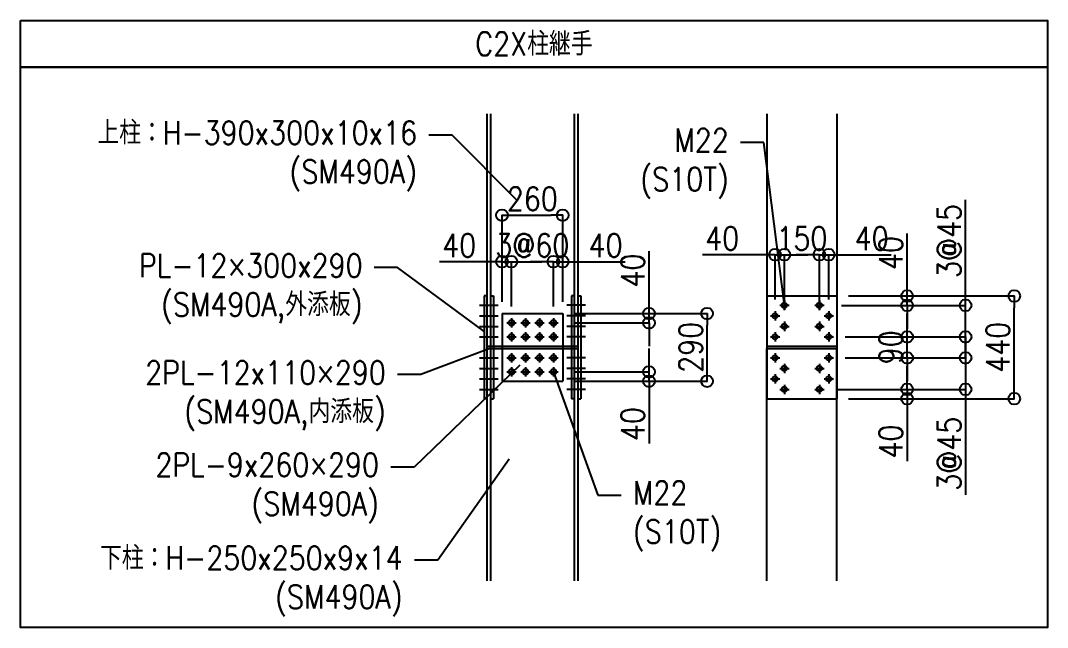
# Model space of a CAD drawing. Extents: x -668440 to 1010955, y -1678500 to 210463.
# Drawn here: x -457957 to -413957, y -660448 to -634448 of the extents above; entities that cross this region are included whole.
import ezdxf
from ezdxf import colors
from ezdxf.entities.mleader import LeaderData, LeaderLine
from ezdxf.enums import TextEntityAlignment as Align
from ezdxf.math import Vec2, Vec3

# ---------------------------------------------------------------- set-up
doc = ezdxf.new("R2010")
doc.units = 0
doc.header["$MEASUREMENT"] = 0
doc.layers.get('0').update_dxf_attribs({"color": 3, "linetype": 'CONTINUOUS'})
doc.layers.get('Defpoints').update_dxf_attribs({"color": 251, "linetype": 'CONTINUOUS'})
for name, color, linetype in [('Sプレート', 1, 'CONTINUOUS'), ('Sプレート文字', 1, 'CONTINUOUS'), ('Sボルト', 2, 'CONTINUOUS'), ('Sボルト文字', 2, 'CONTINUOUS'), ('S母材', 4, 'CONTINUOUS'), ('寸法', 3, 'CONTINUOUS'), ('注記', 3, 'CONTINUOUS')]:
    doc.layers.add(name, color=color, linetype=linetype)
doc.styles.add('DRACAD', font='txt', dxfattribs={"width": 0.85, "bigfont": 'extfont2'})
doc.dimstyles.new('MYDIM', dxfattribs={"dimtxt": 120, "dimasz": 20, "dimexe": 1.25, "dimexo": 50, "dimgap": 50, "dimtad": 1, "dimdec": 4, "dimdsep": 46, "dimtxsty": 'DRACAD', "dimblk": 'ORIGIN', "dimcen": 2.5, "dimadec": 0, "dimazin": 0, "dimtfac": 1, "dimtdec": 4, "dimtmove": 0, "dimatfit": 3, "dimfxl": 1, "dimtolj": 1, "dimtzin": 0, "dimarcsym": 0})

# ---------------------------------------------------------------- blocks, each defined once
blk = doc.blocks.new('_ORIGIN')
at = {"color": 0, "linetype": 'ByBlock', "lineweight": -2}
blk.add_line((0, 0), (-1, 0), dxfattribs=at)
blk.add_circle((0, 0), 0.5, dxfattribs=at)
blk = doc.blocks.new('*D9985')
at = {"layer": 'Defpoints', "color": 0}
for p in [(119089.1, -556813.3), (119669.9, -556813.3), (119104.1, -556948.3)]:
    blk.add_point(p, dxfattribs=at)
at = {"layer": '寸法', "color": 0, "lineweight": -2}
for p, q in [((119669.9, -556763.3), (119669.9, -556361.6)), ((119139.1, -556813.3), (119671.2, -556813.3)), ((119669.9, -556948.3), (119669.9, -556813.3)), ((119154.1, -556948.3), (119671.2, -556948.3)), ((119669.9, -556998.3), (119669.9, -557048.3))]:
    blk.add_line(p, q, dxfattribs=at)
at = {"layer": '寸法', "color": 0, "linetype": 'ByBlock', "lineweight": -2, "xscale": 50, "yscale": 50, "zscale": 50}
for p, rotation in [((119669.9, -556813.3), 270), ((119669.9, -556948.3), 90)]:
    blk.add_blockref('_ORIGIN', p, dxfattribs=dict(at, rotation=rotation))
at = {"layer": '寸法', "color": 0, "insert": (119599.9, -556537.4), "char_height": 100, "attachment_point": 5, "rotation": 90, "style": 'DRACAD'}
blk.add_mtext('\\A1;3@45', dxfattribs=at)
blk = doc.blocks.new('*D9986')
at = {"layer": 'Defpoints', "color": 0}
for p in [(119119.1, -556773.3), (119419.8, -556773.3), (119089.1, -556813.3)]:
    blk.add_point(p, dxfattribs=at)
at = {"layer": '寸法', "color": 0, "lineweight": -2}
for p, q in [((119419.8, -556723.3), (119419.8, -556505.8)), ((119169.1, -556773.3), (119421.1, -556773.3)), ((119419.8, -556813.3), (119419.8, -556773.3)), ((119139.1, -556813.3), (119421.1, -556813.3)), ((119419.8, -556863.3), (119419.8, -556913.3))]:
    blk.add_line(p, q, dxfattribs=at)
at = {"layer": '寸法', "color": 0, "linetype": 'ByBlock', "lineweight": -2, "xscale": 50, "yscale": 50, "zscale": 50}
for p, rotation in [((119419.8, -556773.3), 270), ((119419.8, -556813.3), 90)]:
    blk.add_blockref('_ORIGIN', p, dxfattribs=dict(at, rotation=rotation))
at = {"layer": '寸法', "color": 0, "insert": (119349.8, -556589.5), "char_height": 100, "attachment_point": 5, "rotation": 90, "style": 'DRACAD'}
blk.add_mtext('\\A1;40', dxfattribs=at)
blk = doc.blocks.new('*D9987')
at = {"layer": 'Defpoints', "color": 0}
for p in [(119104.1, -556948.3), (119420.1, -556948.3), (119104.1, -557038.3)]:
    blk.add_point(p, dxfattribs=at)
at = {"layer": '寸法', "color": 0, "lineweight": -2}
for p, q in [((119420.1, -556898.3), (119420.1, -556848.3)), ((119154.1, -556948.3), (119421.4, -556948.3)), ((119420.1, -557038.3), (119420.1, -556948.3)), ((119154.1, -557038.3), (119421.4, -557038.3)), ((119420.1, -557088.3), (119420.1, -557138.3))]:
    blk.add_line(p, q, dxfattribs=at)
at = {"layer": '寸法', "color": 0, "linetype": 'ByBlock', "lineweight": -2, "xscale": 50, "yscale": 50, "zscale": 50}
for p, rotation in [((119420.1, -556948.3), 270), ((119420.1, -557038.3), 90)]:
    blk.add_blockref('_ORIGIN', p, dxfattribs=dict(at, rotation=rotation))
at = {"layer": '寸法', "color": 0, "insert": (119350.1, -556993.3), "char_height": 100, "attachment_point": 5, "rotation": 90, "style": 'DRACAD'}
blk.add_mtext('\\A1;90', dxfattribs=at)
blk = doc.blocks.new('*D9988')
at = {"layer": 'Defpoints', "color": 0}
for p in [(119119.1, -556773.3), (119878.7, -556773.3), (119119.1, -557213.3)]:
    blk.add_point(p, dxfattribs=at)
at = {"layer": '寸法', "color": 0, "lineweight": -2}
for p, q in [((119169.1, -556773.3), (119880, -556773.3)), ((119878.7, -557163.3), (119878.7, -556823.3)), ((119169.1, -557213.3), (119880, -557213.3))]:
    blk.add_line(p, q, dxfattribs=at)
at = {"layer": '寸法', "color": 0, "linetype": 'ByBlock', "lineweight": -2, "xscale": 50, "yscale": 50, "zscale": 50}
for p, rotation in [((119878.7, -556773.3), 90), ((119878.7, -557213.3), 270)]:
    blk.add_blockref('_ORIGIN', p, dxfattribs=dict(at, rotation=rotation))
at = {"layer": '寸法', "color": 0, "insert": (119808.7, -556993.3), "char_height": 100, "attachment_point": 5, "rotation": 90, "style": 'DRACAD'}
blk.add_mtext('\\A1;440', dxfattribs=at)
blk = doc.blocks.new('*D9989')
at = {"layer": 'Defpoints', "color": 0}
for p in [(119104.1, -557038.3), (119064.1, -557173.3), (119669.9, -557173.3)]:
    blk.add_point(p, dxfattribs=at)
at = {"layer": '寸法', "color": 0, "lineweight": -2}
for p, q in [((119669.9, -556988.3), (119669.9, -556938.3)), ((119154.1, -557038.3), (119671.2, -557038.3)), ((119669.9, -557038.3), (119669.9, -557173.3)), ((119114.1, -557173.3), (119671.2, -557173.3)), ((119669.9, -557223.3), (119669.9, -557624.9))]:
    blk.add_line(p, q, dxfattribs=at)
at = {"layer": '寸法', "color": 0, "linetype": 'ByBlock', "lineweight": -2, "xscale": 50, "yscale": 50, "zscale": 50}
for p, rotation in [((119669.9, -557038.3), 270), ((119669.9, -557173.3), 90)]:
    blk.add_blockref('_ORIGIN', p, dxfattribs=dict(at, rotation=rotation))
at = {"layer": '寸法', "color": 0, "insert": (119599.9, -557449.1), "char_height": 100, "attachment_point": 5, "rotation": 90, "style": 'DRACAD'}
blk.add_mtext('\\A1;3@45', dxfattribs=at)
blk = doc.blocks.new('*D9990')
at = {"layer": 'Defpoints', "color": 0}
for p in [(119064.1, -557173.3), (119119.1, -557213.3), (119419.8, -557213.3)]:
    blk.add_point(p, dxfattribs=at)
at = {"layer": '寸法', "color": 0, "lineweight": -2}
for p, q in [((119419.8, -557123.3), (119419.8, -557073.3)), ((119114.1, -557173.3), (119421.1, -557173.3)), ((119169.1, -557213.3), (119421.1, -557213.3)), ((119419.8, -557173.3), (119419.8, -557213.3)), ((119419.8, -557263.3), (119419.8, -557480.8))]:
    blk.add_line(p, q, dxfattribs=at)
at = {"layer": '寸法', "color": 0, "linetype": 'ByBlock', "lineweight": -2, "xscale": 50, "yscale": 50, "zscale": 50}
for p, rotation in [((119419.8, -557173.3), 270), ((119419.8, -557213.3), 90)]:
    blk.add_blockref('_ORIGIN', p, dxfattribs=dict(at, rotation=rotation))
at = {"layer": '寸法', "color": 0, "insert": (119349.8, -557397), "char_height": 100, "attachment_point": 5, "rotation": 90, "style": 'DRACAD'}
blk.add_mtext('\\A1;40', dxfattribs=at)
blk = doc.blocks.new('*D9991')
at = {"layer": 'Defpoints', "color": 0}
for p in [(118894.1, -556596.3), (118854.1, -556838.3), (118894.1, -556883.3)]:
    blk.add_point(p, dxfattribs=at)
at = {"layer": '寸法', "color": 0, "lineweight": -2}
for p, q in [((118804.1, -556596.3), (118543.5, -556596.3)), ((118854.1, -556788.3), (118854.1, -556595)), ((118854.1, -556596.3), (118894.1, -556596.3)), ((118894.1, -556833.3), (118894.1, -556595)), ((118944.1, -556596.3), (118994.1, -556596.3))]:
    blk.add_line(p, q, dxfattribs=at)
at = {"layer": '寸法', "color": 0, "linetype": 'ByBlock', "lineweight": -2, "xscale": 50, "yscale": 50, "zscale": 50}
blk.add_blockref('_ORIGIN', (118854.1, -556596.3), dxfattribs=at)
at = {"layer": '寸法', "color": 0, "linetype": 'ByBlock', "lineweight": -2, "xscale": 50, "yscale": 50, "zscale": 50, "rotation": 180}
blk.add_blockref('_ORIGIN', (118894.1, -556596.3), dxfattribs=at)
at = {"layer": '寸法', "color": 0, "insert": (118627.2, -556526.3), "char_height": 100, "attachment_point": 5, "style": 'DRACAD'}
blk.add_mtext('\\A1;40', dxfattribs=at)
blk = doc.blocks.new('*D9992')
at = {"layer": 'Defpoints', "color": 0}
for p in [(119044.1, -556596.3), (118894.1, -556883.3), (119044.1, -556883.3)]:
    blk.add_point(p, dxfattribs=at)
at = {"layer": '寸法', "color": 0, "lineweight": -2}
for p, q in [((118894.1, -556833.3), (118894.1, -556595)), ((118944.1, -556596.3), (118994.1, -556596.3)), ((119044.1, -556833.3), (119044.1, -556595))]:
    blk.add_line(p, q, dxfattribs=at)
at = {"layer": '寸法', "color": 0, "linetype": 'ByBlock', "lineweight": -2, "xscale": 50, "yscale": 50, "zscale": 50, "rotation": 180}
blk.add_blockref('_ORIGIN', (118894.1, -556596.3), dxfattribs=at)
at = {"layer": '寸法', "color": 0, "linetype": 'ByBlock', "lineweight": -2, "xscale": 50, "yscale": 50, "zscale": 50}
blk.add_blockref('_ORIGIN', (119044.1, -556596.3), dxfattribs=at)
at = {"layer": '寸法', "color": 0, "insert": (118969.1, -556526.3), "char_height": 100, "attachment_point": 5, "style": 'DRACAD'}
blk.add_mtext('\\A1;150', dxfattribs=at)
blk = doc.blocks.new('*D9993')
at = {"layer": 'Defpoints', "color": 0}
for p in [(119084.1, -556596.3), (119084.1, -556838.3), (119044.1, -556883.3)]:
    blk.add_point(p, dxfattribs=at)
at = {"layer": '寸法', "color": 0, "lineweight": -2}
for p, q in [((118994.1, -556596.3), (118944.1, -556596.3)), ((119044.1, -556833.3), (119044.1, -556595)), ((119044.1, -556596.3), (119084.1, -556596.3)), ((119084.1, -556788.3), (119084.1, -556595)), ((119134.1, -556596.3), (119351.6, -556596.3))]:
    blk.add_line(p, q, dxfattribs=at)
at = {"layer": '寸法', "color": 0, "linetype": 'ByBlock', "lineweight": -2, "xscale": 50, "yscale": 50, "zscale": 50}
blk.add_blockref('_ORIGIN', (119044.1, -556596.3), dxfattribs=at)
at = {"layer": '寸法', "color": 0, "linetype": 'ByBlock', "lineweight": -2, "xscale": 50, "yscale": 50, "zscale": 50, "rotation": 180}
blk.add_blockref('_ORIGIN', (119084.1, -556596.3), dxfattribs=at)
at = {"layer": '寸法', "color": 0, "insert": (119267.8, -556526.3), "char_height": 100, "attachment_point": 5, "style": 'DRACAD'}
blk.add_mtext('\\A1;40', dxfattribs=at)
blk = doc.blocks.new('*D9994')
at = {"layer": 'Defpoints', "color": 0}
for p in [(117944.1, -556848.3), (118562.6, -556848.3), (117944.1, -557138.3)]:
    blk.add_point(p, dxfattribs=at)
at = {"layer": '寸法', "color": 0, "lineweight": -2}
for p, q in [((117994.1, -556848.3), (118563.8, -556848.3)), ((118562.6, -557088.3), (118562.6, -556898.3)), ((117994.1, -557138.3), (118563.8, -557138.3))]:
    blk.add_line(p, q, dxfattribs=at)
at = {"layer": '寸法', "color": 0, "linetype": 'ByBlock', "lineweight": -2, "xscale": 50, "yscale": 50, "zscale": 50}
for p, rotation in [((118562.6, -556848.3), 90), ((118562.6, -557138.3), 270)]:
    blk.add_blockref('_ORIGIN', p, dxfattribs=dict(at, rotation=rotation))
at = {"layer": '寸法', "color": 0, "insert": (118492.6, -556993.3), "char_height": 100, "attachment_point": 5, "rotation": 90, "style": 'DRACAD'}
blk.add_mtext('\\A1;290', dxfattribs=at)
blk = doc.blocks.new('*D9995')
at = {"layer": 'Defpoints', "color": 0}
for p in [(117944.1, -556848.3), (118313.9, -556848.3), (117944.1, -556888.3)]:
    blk.add_point(p, dxfattribs=at)
at = {"layer": '寸法', "color": 0, "lineweight": -2}
for p, q in [((118313.9, -556798.3), (118313.9, -556580.8)), ((117994.1, -556848.3), (118315.2, -556848.3)), ((118313.9, -556888.3), (118313.9, -556848.3)), ((117994.1, -556888.3), (118315.2, -556888.3)), ((118313.9, -556938.3), (118313.9, -556988.3))]:
    blk.add_line(p, q, dxfattribs=at)
at = {"layer": '寸法', "color": 0, "linetype": 'ByBlock', "lineweight": -2, "xscale": 50, "yscale": 50, "zscale": 50}
for p, rotation in [((118313.9, -556848.3), 270), ((118313.9, -556888.3), 90)]:
    blk.add_blockref('_ORIGIN', p, dxfattribs=dict(at, rotation=rotation))
at = {"layer": '寸法', "color": 0, "insert": (118243.9, -556664.5), "char_height": 100, "attachment_point": 5, "rotation": 90, "style": 'DRACAD'}
blk.add_mtext('\\A1;40', dxfattribs=at)
blk = doc.blocks.new('*D9996')
at = {"layer": 'Defpoints', "color": 0}
for p in [(117944.1, -557098.3), (118313.9, -557098.3), (117944.1, -557138.3)]:
    blk.add_point(p, dxfattribs=at)
at = {"layer": '寸法', "color": 0, "lineweight": -2}
for p, q in [((118313.9, -557048.3), (118313.9, -556998.3)), ((117994.1, -557098.3), (118315.2, -557098.3)), ((118313.9, -557138.3), (118313.9, -557098.3)), ((117994.1, -557138.3), (118315.2, -557138.3)), ((118313.9, -557188.3), (118313.9, -557405.8))]:
    blk.add_line(p, q, dxfattribs=at)
at = {"layer": '寸法', "color": 0, "linetype": 'ByBlock', "lineweight": -2, "xscale": 50, "yscale": 50, "zscale": 50}
for p, rotation in [((118313.9, -557098.3), 270), ((118313.9, -557138.3), 90)]:
    blk.add_blockref('_ORIGIN', p, dxfattribs=dict(at, rotation=rotation))
at = {"layer": '寸法', "color": 0, "insert": (118243.9, -557322), "char_height": 100, "attachment_point": 5, "rotation": 90, "style": 'DRACAD'}
blk.add_mtext('\\A1;40', dxfattribs=at)
blk = doc.blocks.new('*D9997')
at = {"layer": 'Defpoints', "color": 0}
for p in [(117724.1, -556626.3), (117684.1, -556848.3), (117724.1, -556868.3)]:
    blk.add_point(p, dxfattribs=at)
at = {"layer": '寸法', "color": 0, "lineweight": -2}
for p, q in [((117634.1, -556626.3), (117416.6, -556626.3)), ((117684.1, -556798.3), (117684.1, -556625)), ((117684.1, -556626.3), (117724.1, -556626.3)), ((117724.1, -556818.3), (117724.1, -556625)), ((117774.1, -556626.3), (117824.1, -556626.3))]:
    blk.add_line(p, q, dxfattribs=at)
at = {"layer": '寸法', "color": 0, "linetype": 'ByBlock', "lineweight": -2, "xscale": 50, "yscale": 50, "zscale": 50}
blk.add_blockref('_ORIGIN', (117684.1, -556626.3), dxfattribs=at)
at = {"layer": '寸法', "color": 0, "linetype": 'ByBlock', "lineweight": -2, "xscale": 50, "yscale": 50, "zscale": 50, "rotation": 180}
blk.add_blockref('_ORIGIN', (117724.1, -556626.3), dxfattribs=at)
at = {"layer": '寸法', "color": 0, "insert": (117500.3, -556556.3), "char_height": 100, "attachment_point": 5, "style": 'DRACAD'}
blk.add_mtext('\\A1;40', dxfattribs=at)
blk = doc.blocks.new('*D9998')
at = {"layer": 'Defpoints', "color": 0}
for p in [(117904.1, -556626.3), (117724.1, -556868.3), (117904.1, -556868.3)]:
    blk.add_point(p, dxfattribs=at)
at = {"layer": '寸法', "color": 0, "lineweight": -2}
for p, q in [((117724.1, -556818.3), (117724.1, -556625)), ((117774.1, -556626.3), (117854.1, -556626.3)), ((117904.1, -556818.3), (117904.1, -556625))]:
    blk.add_line(p, q, dxfattribs=at)
at = {"layer": '寸法', "color": 0, "linetype": 'ByBlock', "lineweight": -2, "xscale": 50, "yscale": 50, "zscale": 50, "rotation": 180}
blk.add_blockref('_ORIGIN', (117724.1, -556626.3), dxfattribs=at)
at = {"layer": '寸法', "color": 0, "linetype": 'ByBlock', "lineweight": -2, "xscale": 50, "yscale": 50, "zscale": 50}
blk.add_blockref('_ORIGIN', (117904.1, -556626.3), dxfattribs=at)
at = {"layer": '寸法', "color": 0, "insert": (117814.1, -556556.3), "char_height": 100, "attachment_point": 5, "style": 'DRACAD'}
blk.add_mtext('\\A1;\\A1;3@60', dxfattribs=at)
blk = doc.blocks.new('*D9999')
at = {"layer": 'Defpoints', "color": 0}
for p in [(117944.1, -556626.3), (117944.1, -556848.3), (117904.1, -556868.3)]:
    blk.add_point(p, dxfattribs=at)
at = {"layer": '寸法', "color": 0, "lineweight": -2}
for p, q in [((117854.1, -556626.3), (117804.1, -556626.3)), ((117904.1, -556818.3), (117904.1, -556625)), ((117904.1, -556626.3), (117944.1, -556626.3)), ((117944.1, -556798.3), (117944.1, -556625)), ((117994.1, -556626.3), (118211.6, -556626.3))]:
    blk.add_line(p, q, dxfattribs=at)
at = {"layer": '寸法', "color": 0, "linetype": 'ByBlock', "lineweight": -2, "xscale": 50, "yscale": 50, "zscale": 50}
blk.add_blockref('_ORIGIN', (117904.1, -556626.3), dxfattribs=at)
at = {"layer": '寸法', "color": 0, "linetype": 'ByBlock', "lineweight": -2, "xscale": 50, "yscale": 50, "zscale": 50, "rotation": 180}
blk.add_blockref('_ORIGIN', (117944.1, -556626.3), dxfattribs=at)
at = {"layer": '寸法', "color": 0, "insert": (118127.8, -556556.3), "char_height": 100, "attachment_point": 5, "style": 'DRACAD'}
blk.add_mtext('\\A1;40', dxfattribs=at)
blk = doc.blocks.new('*D10000')
at = {"layer": 'Defpoints', "color": 0}
for p in [(117944.1, -556427.3), (117684.1, -556848.3), (117944.1, -556848.3)]:
    blk.add_point(p, dxfattribs=at)
at = {"layer": '寸法', "color": 0, "lineweight": -2}
for p, q in [((117684.1, -556798.3), (117684.1, -556426)), ((117734.1, -556427.3), (117894.1, -556427.3)), ((117944.1, -556798.3), (117944.1, -556426))]:
    blk.add_line(p, q, dxfattribs=at)
at = {"layer": '寸法', "color": 0, "linetype": 'ByBlock', "lineweight": -2, "xscale": 50, "yscale": 50, "zscale": 50, "rotation": 180}
blk.add_blockref('_ORIGIN', (117684.1, -556427.3), dxfattribs=at)
at = {"layer": '寸法', "color": 0, "linetype": 'ByBlock', "lineweight": -2, "xscale": 50, "yscale": 50, "zscale": 50}
blk.add_blockref('_ORIGIN', (117944.1, -556427.3), dxfattribs=at)
at = {"layer": '寸法', "color": 0, "insert": (117814.1, -556357.3), "char_height": 100, "attachment_point": 5, "style": 'DRACAD'}
blk.add_mtext('\\A1;260', dxfattribs=at)
blk = doc.blocks.new('柱継手リスト')
at = {"layer": 'Sプレート'}
for p, q in [((117607.05582, -556773.26561), (117607.05582, -557213.26561)), ((117619.05582, -556773.26561), (117607.05582, -556773.26561)), ((117619.05582, -556773.26561), (117619.05582, -557213.26561)), ((117635.05582, -556773.26561), (117635.05582, -557213.26561)), ((117635.05582, -556773.26561), (117647.05582, -556773.26561)), ((117647.05582, -556773.26561), (117647.05582, -557213.26561)), ((117981.05582, -556773.26561), (117981.05582, -557213.26561)), ((117993.05582, -556773.26561), (117981.05582, -556773.26561)), ((117993.05582, -556773.26561), (117993.05582, -557213.26561)), ((118009.05582, -556773.26561), (118009.05582, -557213.26561)), ((118009.05582, -556773.26561), (118021.05582, -556773.26561)), ((118021.05582, -556773.26561), (118021.05582, -557213.26561)), ((118819.05582, -556773.26561), (118819.05582, -557213.26561)), ((118819.05582, -556773.26561), (119119.05582, -556773.26561)), ((119119.05582, -556773.26561), (119119.05582, -557213.26561)), ((117684.05582, -556848.26561), (117684.05582, -557138.26561)), ((117684.05582, -556848.26561), (117944.05582, -556848.26561)), ((117944.05582, -556848.26561), (117944.05582, -557138.26561)), ((117684.05582, -557138.26561), (117944.05582, -557138.26561)), ((117619.05582, -557213.26561), (117607.05582, -557213.26561)), ((117635.05582, -557213.26561), (117647.05582, -557213.26561)), ((117993.05582, -557213.26561), (117981.05582, -557213.26561)), ((118009.05582, -557213.26561), (118021.05582, -557213.26561)), ((118819.05582, -557213.26561), (119119.05582, -557213.26561))]:
    blk.add_line(p, q, dxfattribs=at)
for centre, radius in [((118894.05582, -556813.26561), 11), ((119044.05582, -556813.26561), 11), ((118854.05582, -556858.26561), 11), ((119084.05582, -556858.26561), 11), ((117724.05582, -556888.26561), 12), ((117784.05582, -556888.26561), 12), ((117844.05582, -556888.26561), 12), ((117904.05582, -556888.26561), 12), ((118894.05582, -556903.26561), 11), ((119044.05582, -556903.26561), 11), ((117724.05582, -556948.26561), 12), ((117784.05582, -556948.26561), 12), ((117844.05582, -556948.26561), 12), ((117904.05582, -556948.26561), 12), ((118854.05582, -556948.26561), 11), ((119084.05582, -556948.26561), 11), ((117724.05582, -557038.26561), 12), ((117784.05582, -557038.26561), 12), ((117844.05582, -557038.26561), 12), ((117904.05582, -557038.26561), 12), ((118854.05582, -557038.26561), 11), ((119084.05582, -557038.26561), 11), ((118894.05582, -557083.26561), 11), ((119044.05582, -557083.26561), 11), ((117724.05582, -557098.26561), 12), ((117784.05582, -557098.26561), 12), ((117844.05582, -557098.26561), 12), ((117904.05582, -557098.26561), 12), ((118854.05582, -557128.26561), 11), ((119084.05582, -557128.26561), 11), ((118894.05582, -557173.26561), 11), ((119044.05582, -557173.26561), 11)]:
    blk.add_circle(centre, radius, dxfattribs=at)
at = {"layer": 'Sボルト'}
for p, q in [((117587.05582, -556813.26561), (117667.05582, -556813.26561)), ((118041.05582, -556813.26561), (117961.05582, -556813.26561)), ((118874.05582, -556813.26561), (118914.05582, -556813.26561)), ((118894.05582, -556793.26561), (118894.05582, -556833.26561)), ((119024.05582, -556813.26561), (119064.05582, -556813.26561)), ((119044.05582, -556793.26561), (119044.05582, -556833.26561)), ((117587.05582, -556858.26561), (117667.05582, -556858.26561)), ((118041.05582, -556858.26561), (117961.05582, -556858.26561)), ((118834.05582, -556858.26561), (118874.05582, -556858.26561)), ((118854.05582, -556838.26561), (118854.05582, -556878.26561)), ((119064.05582, -556858.26561), (119104.05582, -556858.26561)), ((119084.05582, -556838.26561), (119084.05582, -556878.26561)), ((117587.05582, -556903.26561), (117667.05582, -556903.26561)), ((117704.05582, -556888.26561), (117744.05582, -556888.26561)), ((117724.05582, -556868.26561), (117724.05582, -556908.26561)), ((117764.05582, -556888.26561), (117804.05582, -556888.26561)), ((117784.05582, -556868.26561), (117784.05582, -556908.26561)), ((117824.05582, -556888.26561), (117864.05582, -556888.26561)), ((117844.05582, -556868.26561), (117844.05582, -556908.26561)), ((117884.05582, -556888.26561), (117924.05582, -556888.26561)), ((117904.05582, -556868.26561), (117904.05582, -556908.26561)), ((118041.05582, -556903.26561), (117961.05582, -556903.26561)), ((118874.05582, -556903.26561), (118914.05582, -556903.26561)), ((118894.05582, -556883.26561), (118894.05582, -556923.26561)), ((119024.05582, -556903.26561), (119064.05582, -556903.26561)), ((119044.05582, -556883.26561), (119044.05582, -556923.26561)), ((117587.05582, -556948.26561), (117667.05582, -556948.26561)), ((117704.05582, -556948.26561), (117744.05582, -556948.26561)), ((117724.05582, -556928.26561), (117724.05582, -556968.26561)), ((117764.05582, -556948.26561), (117804.05582, -556948.26561)), ((117784.05582, -556928.26561), (117784.05582, -556968.26561)), ((117824.05582, -556948.26561), (117864.05582, -556948.26561)), ((117844.05582, -556928.26561), (117844.05582, -556968.26561)), ((117884.05582, -556948.26561), (117924.05582, -556948.26561)), ((117904.05582, -556928.26561), (117904.05582, -556968.26561)), ((118041.05582, -556948.26561), (117961.05582, -556948.26561)), ((118834.05582, -556948.26561), (118874.05582, -556948.26561)), ((118854.05582, -556928.26561), (118854.05582, -556968.26561)), ((119064.05582, -556948.26561), (119104.05582, -556948.26561)), ((119084.05582, -556928.26561), (119084.05582, -556968.26561)), ((117587.05582, -557038.26561), (117667.05582, -557038.26561)), ((117704.05582, -557038.26561), (117744.05582, -557038.26561)), ((117724.05582, -557018.26561), (117724.05582, -557058.26561)), ((117764.05582, -557038.26561), (117804.05582, -557038.26561)), ((117784.05582, -557018.26561), (117784.05582, -557058.26561)), ((117824.05582, -557038.26561), (117864.05582, -557038.26561)), ((117844.05582, -557018.26561), (117844.05582, -557058.26561)), ((117884.05582, -557038.26561), (117924.05582, -557038.26561)), ((117904.05582, -557018.26561), (117904.05582, -557058.26561)), ((118041.05582, -557038.26561), (117961.05582, -557038.26561)), ((118834.05582, -557038.26561), (118874.05582, -557038.26561)), ((118854.05582, -557018.26561), (118854.05582, -557058.26561)), ((119064.05582, -557038.26561), (119104.05582, -557038.26561)), ((119084.05582, -557018.26561), (119084.05582, -557058.26561)), ((117587.05582, -557083.26561), (117667.05582, -557083.26561)), ((117724.05582, -557078.26561), (117724.05582, -557118.26561)), ((117784.05582, -557078.26561), (117784.05582, -557118.26561)), ((117844.05582, -557078.26561), (117844.05582, -557118.26561)), ((117904.05582, -557078.26561), (117904.05582, -557118.26561)), ((118041.05582, -557083.26561), (117961.05582, -557083.26561)), ((118874.05582, -557083.26561), (118914.05582, -557083.26561)), ((118894.05582, -557063.26561), (118894.05582, -557103.26561)), ((119024.05582, -557083.26561), (119064.05582, -557083.26561)), ((119044.05582, -557063.26561), (119044.05582, -557103.26561)), ((117704.05582, -557098.26561), (117744.05582, -557098.26561)), ((117764.05582, -557098.26561), (117804.05582, -557098.26561)), ((117824.05582, -557098.26561), (117864.05582, -557098.26561)), ((117884.05582, -557098.26561), (117924.05582, -557098.26561)), ((118854.05582, -557108.26561), (118854.05582, -557148.26561)), ((119084.05582, -557108.26561), (119084.05582, -557148.26561)), ((117587.05582, -557128.26561), (117667.05582, -557128.26561)), ((118041.05582, -557128.26561), (117961.05582, -557128.26561)), ((118834.05582, -557128.26561), (118874.05582, -557128.26561)), ((118894.05582, -557153.26561), (118894.05582, -557193.26561)), ((119044.05582, -557153.26561), (119044.05582, -557193.26561)), ((119064.05582, -557128.26561), (119104.05582, -557128.26561)), ((117587.05582, -557173.26561), (117667.05582, -557173.26561)), ((118041.05582, -557173.26561), (117961.05582, -557173.26561)), ((118874.05582, -557173.26561), (118914.05582, -557173.26561)), ((119024.05582, -557173.26561), (119064.05582, -557173.26561))]:
    blk.add_line(p, q, dxfattribs=at)
at = {"layer": 'S母材'}
for p, q in [((117619.05582, -555993.26561), (117619.05582, -556988.26561)), ((117635.05582, -555993.26561), (117635.05582, -556988.26561)), ((117993.05582, -555993.26561), (117993.05582, -556988.26561)), ((118009.05582, -555993.26561), (118009.05582, -556988.26561)), ((118819.05582, -555993.26561), (118819.05582, -556988.26561)), ((119119.05582, -555993.26561), (119119.05582, -556988.26561)), ((117619.05582, -556988.26561), (118009.05582, -556988.26561)), ((118819.05582, -556988.26561), (119119.05582, -556988.26561)), ((117619.05582, -556998.26561), (118009.05582, -556998.26561)), ((117619.05582, -556998.26561), (117619.05582, -557993.26561)), ((117635.05582, -556998.26561), (117635.05582, -557993.26561)), ((117993.05582, -556998.26561), (117993.05582, -557993.26561)), ((118009.05582, -556998.26561), (118009.05582, -557993.26561)), ((118819.05582, -557993.26561), (118819.05582, -556998.26561)), ((118819.05582, -556998.26561), (119119.05582, -556998.26561)), ((119119.05582, -557993.26561), (119119.05582, -556998.26561))]:
    blk.add_line(p, q, dxfattribs=at)
at = {"layer": '注記'}
for points in [[(115621.05582, -555593.26561), (120021.05582, -555593.26561), (120021.05582, -555793.26561), (115621.05582, -555793.26561)], [(115621.05582, -555793.26561), (120021.05582, -555793.26561), (120021.05582, -558193.26561), (115621.05582, -558193.26561)]]:
    blk.add_lwpolyline(points, close=True, dxfattribs=at)
at = {"layer": '注記', "style": 'DRACAD', "width": 0.85}
blk.add_text('C2X柱継手', height=100, dxfattribs=at).set_placement((117821.05582, -555693.26561), align=Align.MIDDLE_CENTER)
at = {"layer": '寸法'}
for base, p1, p2, angle, override, picture, middle in [((117944.05582, -556427.26561), (117684.05582, -556848.26561), (117944.05582, -556848.26561), 180, {"dimtxt": 100, "dimasz": 50, "dimexo": 50, "dimgap": 20, "dimtad": 1, "dimjust": 0, "dimtmove": 0}, '*D10000', (117814.05582, -556357.26561)), ((119419.80955, -556773.26561), (119089.05582, -556813.26561), (119119.05582, -556773.26561), 270, {"dimtxt": 100, "dimasz": 50, "dimexo": 50, "dimgap": 20, "dimtad": 1, "dimjust": 0, "dimtmove": 0}, '*D9986', (119349.80955, -556589.51561)), ((119878.70065, -556773.26561), (119119.05582, -557213.26561), (119119.05582, -556773.26561), 270, {"dimtxt": 100, "dimasz": 50, "dimexo": 50, "dimgap": 20, "dimtad": 3, "dimtmove": 0}, '*D9988', (119808.70065, -556993.26561)), ((119419.80955, -557213.26561), (119064.05582, -557173.26561), (119119.05582, -557213.26561), 90, {"dimtxt": 100, "dimasz": 50, "dimexo": 50, "dimgap": 20, "dimtad": 1, "dimjust": 0, "dimtmove": 0}, '*D9990', (119349.80955, -557397.01561))]:
    dim = blk.add_linear_dim(base=base, p1=p1, p2=p2, angle=angle, dimstyle='MYDIM', override=override, dxfattribs=at)
    dim.commit()
    dim.dimension.update_dxf_attribs({"geometry": picture, "text_midpoint": middle})
for base, p1, p2, angle, text, override, picture, middle in [((119669.93828, -556813.26561), (119104.05582, -556948.26561), (119089.05582, -556813.26561), 270, '3@45', {"dimtxt": 100, "dimasz": 50, "dimexo": 50, "dimgap": 20, "dimtad": 1, "dimjust": 0, "dimtxsty": 'DRACAD', "dimtmove": 0}, '*D9985', (119599.93828, -556537.43228)), ((119084.05582, -556596.26561), (119044.05582, -556883.26561), (119084.05582, -556838.26561), 180, '40', {"dimtxt": 100, "dimasz": 50, "dimexo": 50, "dimgap": 20, "dimtad": 1, "dimjust": 0, "dimtmove": 0}, '*D9993', (119267.80582, -556526.26561)), ((117944.05582, -556626.26561), (117904.0559, -556868.26561), (117944.05582, -556848.26561), 180, '40', {"dimtxt": 100, "dimasz": 50, "dimexo": 50, "dimgap": 20, "dimtad": 1, "dimjust": 0, "dimtmove": 0}, '*D9999', (118127.80582, -556556.26561)), ((119669.93828, -557173.26561), (119104.05582, -557038.26561), (119064.05582, -557173.26561), 90, '3@45', {"dimtxt": 100, "dimasz": 50, "dimexo": 50, "dimgap": 20, "dimtad": 1, "dimjust": 0, "dimtxsty": 'DRACAD', "dimtmove": 0}, '*D9989', (119599.93828, -557449.09894))]:
    dim = blk.add_linear_dim(base=base, p1=p1, p2=p2, angle=angle, text=text, dimstyle='MYDIM', override=override, dxfattribs=at)
    dim.commit()
    dim.dimension.update_dxf_attribs({"geometry": picture, "text_midpoint": middle})
for base, p1, p2, angle, override, picture, middle in [((118894.05582, -556596.26561), (118854.05582, -556838.26561), (118894.05582, -556883.26561), 180, {"dimtxt": 100, "dimasz": 50, "dimexo": 50, "dimgap": 20, "dimtad": 1, "dimjust": 0, "dimtmove": 0}, '*D9991', (118627.22248, -556596.26561)), ((119044.05582, -556596.26561), (118894.05582, -556883.26561), (119044.05582, -556883.26561), 180, {"dimtxt": 100, "dimasz": 50, "dimexo": 50, "dimgap": 20, "dimtad": 1, "dimjust": 0, "dimtxsty": 'DRACAD', "dimtmove": 0}, '*D9992', (118969.05582, -556596.26561)), ((117724.05582, -556626.26561), (117684.05582, -556848.26561), (117724.05582, -556868.26561), 180, {"dimtxt": 100, "dimasz": 50, "dimexo": 50, "dimgap": 20, "dimtad": 1, "dimjust": 0, "dimtmove": 0}, '*D9997', (117500.30582, -556626.26561)), ((118313.94966, -556848.26561), (117944.05582, -556888.26561), (117944.05582, -556848.26561), 90, {"dimtxt": 100, "dimasz": 50, "dimexo": 50, "dimgap": 20, "dimtad": 3, "dimtmove": 0}, '*D9995', (118313.94966, -556664.51561)), ((118562.5935, -556848.26561), (117944.05582, -557138.26561), (117944.05582, -556848.26561), 90, {"dimtxt": 100, "dimasz": 50, "dimexo": 50, "dimgap": 20, "dimtad": 3, "dimtmove": 0}, '*D9994', (118562.5935, -556993.26561)), ((119420.12205, -556948.26561), (119104.05582, -557038.26561), (119104.05582, -556948.26561), 270, {"dimtxt": 100, "dimasz": 50, "dimexo": 50, "dimgap": 20, "dimtad": 1, "dimjust": 0, "dimtxsty": 'DRACAD', "dimtmove": 0}, '*D9987', (119420.12205, -556993.26561)), ((118313.94966, -557098.26547), (117944.0559, -557138.26547), (117944.0559, -557098.26547), 90, {"dimtxt": 100, "dimasz": 50, "dimexo": 50, "dimgap": 20, "dimtad": 3, "dimtmove": 0}, '*D9996', (118313.94966, -557322.01547))]:
    dim = blk.add_linear_dim(base=base, p1=p1, p2=p2, angle=angle, dimstyle='MYDIM', override=override, dxfattribs=at)
    dim.commit()
    dim.dimension.update_dxf_attribs({"geometry": picture, "text_midpoint": middle, "dimtype": 128})
dim = blk.add_linear_dim(base=(117904.0559, -556626.26561), p1=(117724.05582, -556868.26561), p2=(117904.0559, -556868.26561), angle=180, text='\\A1;3@60', dimstyle='MYDIM', override={"dimtxt": 100, "dimasz": 50, "dimexo": 50, "dimgap": 20, "dimtad": 1, "dimjust": 0, "dimtxsty": 'DRACAD', "dimtmove": 0}, dxfattribs=at)
dim.commit()
dim.dimension.update_dxf_attribs({"geometry": '*D9998', "text_midpoint": (117814.05586, -556626.26561), "dimtype": 128})
at = {"layer": 'Sプレート文字'}
ml = blk.add_multileader_mtext('Standard', dxfattribs=at)
ml.set_content('上柱：H-390x300x10x16\\P(SM490A)', style='DRACAD')
ml.set_leader_properties()
ml.build(insert=Vec2(0, 0))
ml.multileader.update_dxf_attribs({"dogleg_length": 100, "arrow_head_size": 1})
ctx = ml.context
ctx.base_point, ctx.char_height, ctx.arrow_head_size, ctx.landing_gap_size, ctx.plane_origin = Vec3(115830.78754, -556083.9296), 100, 1, 50, Vec3(-298775.45245, 182680.39916)
ctx.text_align_type = 2
notes = []
notes.append((ctx, [(0, (1, 1, 0), (117470.12088, -556083.9296), (-1, 0), 100, [(0, [(117751.24124, -556366.76786)], 0, [])])]))
ctx.mtext.insert, ctx.mtext.alignment = Vec3(117320.12088, -556023.9296), 3
ml = blk.add_multileader_mtext('Standard', dxfattribs=at)
ml.set_content('PL-12×300x290\\P(SM490A,外添板)', style='DRACAD')
ml.set_leader_properties()
ml.build(insert=Vec2(0, 0))
ml.multileader.update_dxf_attribs({"dogleg_length": 100, "arrow_head_size": 1})
ctx = ml.context
ctx.base_point, ctx.char_height, ctx.arrow_head_size, ctx.landing_gap_size, ctx.plane_origin = Vec3(116013.89517, -556651.33716), 100, 1, 50, Vec3(-298826.8297, 181938.74752)
ctx.text_align_type = 2
notes.append((ctx, [(0, (1, 1, 0), (117236.72851, -556651.33716), (-1, 0), 100, [(0, [(117607.05582, -556924.4195)], 0, [])])]))
ctx.mtext.insert, ctx.mtext.alignment = Vec3(117086.72851, -556593.00383), 3
ml = blk.add_multileader_mtext('Standard', dxfattribs=at)
ml.set_content('2PL-12x110×290\\P(SM490A,内添板)', style='DRACAD')
ml.set_leader_properties()
ml.build(insert=Vec2(0, 0))
ml.multileader.update_dxf_attribs({"dogleg_length": 100, "arrow_head_size": 1})
ctx = ml.context
ctx.base_point, ctx.char_height, ctx.arrow_head_size, ctx.landing_gap_size, ctx.plane_origin = Vec3(116070.95402, -557109.73183), 100, 1, 50, Vec3(-298754.132, 181664.87507)
ctx.text_align_type = 2
notes.append((ctx, [(0, (1, 1, 0), (117336.28735, -557109.73183), (-1, 0), 100, [(0, [(117633.05582, -556998.26561)], 0, [])])]))
ctx.mtext.insert, ctx.mtext.alignment = Vec3(117186.28735, -557051.3985), 3
ml = blk.add_multileader_mtext('Standard', dxfattribs=at)
ml.set_content('2PL-9x260×290\\P(SM490A)', style='DRACAD')
ml.set_leader_properties()
ml.build(insert=Vec2(0, 0))
ml.multileader.update_dxf_attribs({"dogleg_length": 100, "arrow_head_size": 1})
ctx = ml.context
ctx.base_point, ctx.char_height, ctx.arrow_head_size, ctx.landing_gap_size, ctx.plane_origin = Vec3(116041.64423, -557506.46175), 100, 1, 50, Vec3(-298661.8108, 181168.0258)
ctx.text_align_type = 2
notes.append((ctx, [(0, (1, 1, 0), (117306.97756, -557506.46175), (-1, 0), 100, [(0, [(117760.7959, -557069.14122)], 0, [])])]))
ctx.mtext.insert, ctx.mtext.alignment = Vec3(117156.97756, -557446.46175), 3
ml = blk.add_multileader_mtext('Standard', dxfattribs=at)
ml.set_content('下柱：H-250x250x9x14\\P(SM490A)', style='DRACAD')
ml.set_leader_properties()
ml.build(insert=Vec2(0, 0))
ml.multileader.update_dxf_attribs({"dogleg_length": 100, "arrow_head_size": 1})
ctx = ml.context
ctx.base_point, ctx.char_height, ctx.arrow_head_size, ctx.landing_gap_size, ctx.plane_origin = Vec3(115797.43311, -557905.55577), 100, 1, 50, Vec3(-298776.80458, 180945.06632)
ctx.text_align_type = 2
notes.append((ctx, [(0, (1, 1, 0), (117408.43311, -557905.55577), (-1, 0), 100, [(0, [(117715.80212, -557472.1007)], 0, [])])]))
ctx.mtext.insert, ctx.mtext.alignment = Vec3(117258.43311, -557845.55577), 3
at = {"layer": 'Sボルト文字'}
ml = blk.add_multileader_mtext('Standard', dxfattribs=at)
ml.set_content('M22\\P(S10T)', style='DRACAD')
ml.set_leader_properties()
ml.build(insert=Vec2(0, 0))
ml.multileader.update_dxf_attribs({"dogleg_length": 100, "arrow_head_size": 1})
ctx = ml.context
ctx.base_point, ctx.char_height, ctx.arrow_head_size, ctx.landing_gap_size, ctx.plane_origin = Vec3(118223.05106, -556116.19852), 100, 1, 50, Vec3(-297027.55088, 182473.81672)
ctx.text_align_type = 2
notes.append((ctx, [(0, (1, 1, 0), (118805.55106, -556116.19852), (-1, 0), 100, [(0, [(118894.05582, -556813.26561)], 0, [])])]))
ctx.mtext.insert, ctx.mtext.alignment = Vec3(118655.55106, -556056.19852), 3
ml = blk.add_multileader_mtext('Standard', dxfattribs=at)
ml.set_content('M22\\P(S10T)', style='DRACAD')
ml.set_leader_properties()
ml.build(insert=Vec2(0, 0))
ml.multileader.update_dxf_attribs({"dogleg_length": 100, "arrow_head_size": 1})
ctx = ml.context
ctx.base_point, ctx.char_height, ctx.arrow_head_size, ctx.landing_gap_size, ctx.plane_origin = Vec3(118195.07082, -557626.11383), 100, 1, 50, Vec3(-297178.55088, 180963.90141)
notes.append((ctx, [(0, (1, 1, 0), (118095.07082, -557626.11383), (1, 0), 100, [(0, [(117904.05582, -557098.26561)], 0, [])])]))
ctx.mtext.insert = Vec3(118245.07082, -557566.11383)
for ctx, leaders in notes:
    for number, flags, end, landing, length, lines in leaders:
        leader = LeaderData()
        leader.index, (leader.has_last_leader_line, leader.has_dogleg_vector, leader.attachment_direction) = number, flags
        leader.last_leader_point, leader.dogleg_vector, leader.dogleg_length = Vec3(end), Vec3(landing), length
        for number, points, colour, breaks in lines:
            line = LeaderLine()
            line.index, line.vertices, line.color, line.breaks = number, Vec3.list(points), colors.encode_raw_color(colour), breaks
            leader.lines.append(line)
        ctx.leaders.append(leader)

msp = doc.modelspace()

# ---------------------------------------------------------------- block references
at = {"xscale": 10, "yscale": 10, "zscale": 10}
msp.add_blockref('柱継手リスト', (-1614167.68449, 4921484.39622), dxfattribs=at)

doc.saveas('drawing.dxf')
